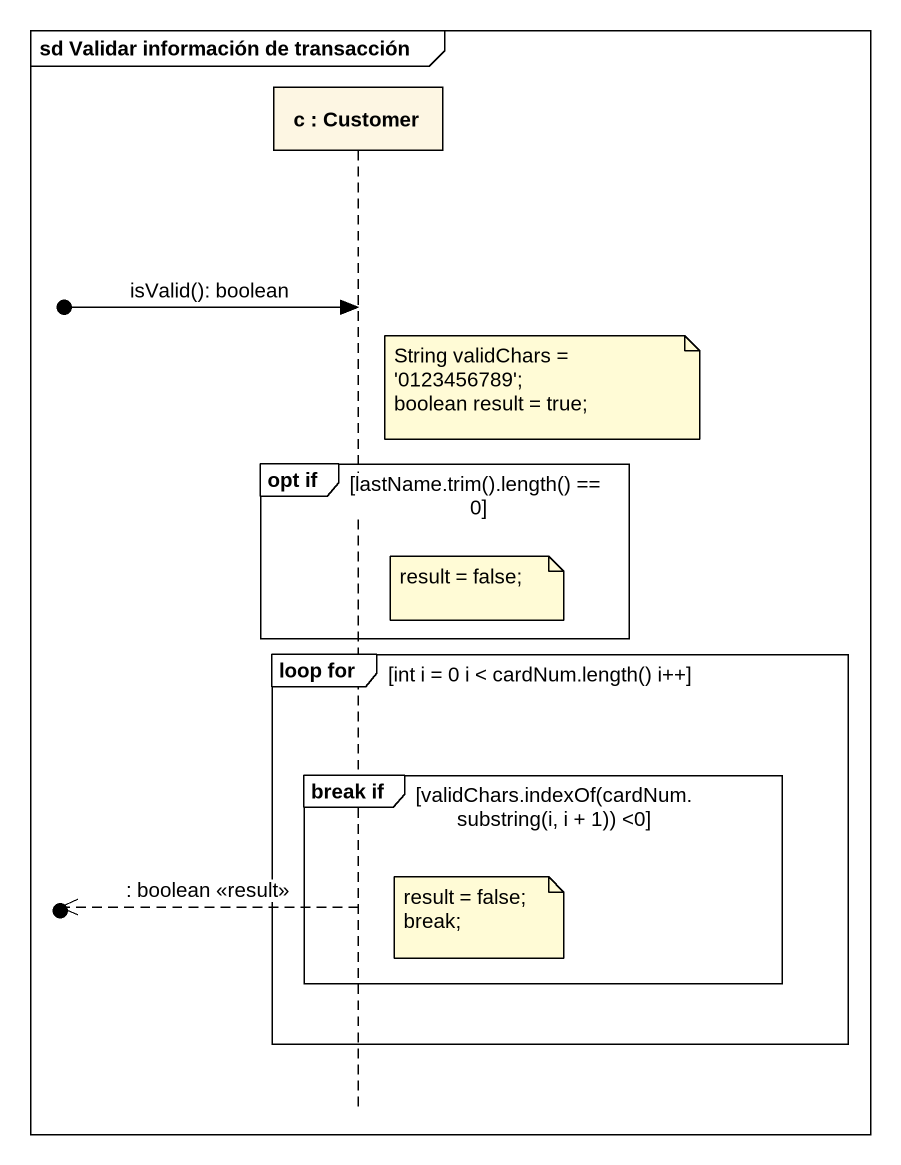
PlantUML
@startuml
mainframe sd Validar información de transacción
hide footbox
participant "c : Customer" as c

[o-> c : isValid(): boolean
note right of c
  String validChars = '0123456789';
  boolean result = true;
end note
group opt if [lastName.trim().length() == 0]
  note right of c : result = false;
end
group loop for [int i = 0 i < cardNum.length() i++]
  group break if [validChars.indexOf(cardNum.substring(i, i + 1)) <0]
    [o<<-- c : : boolean <<result>>
    note right of c
      result = false;
      break;
    end note
  end
end
@enduml
